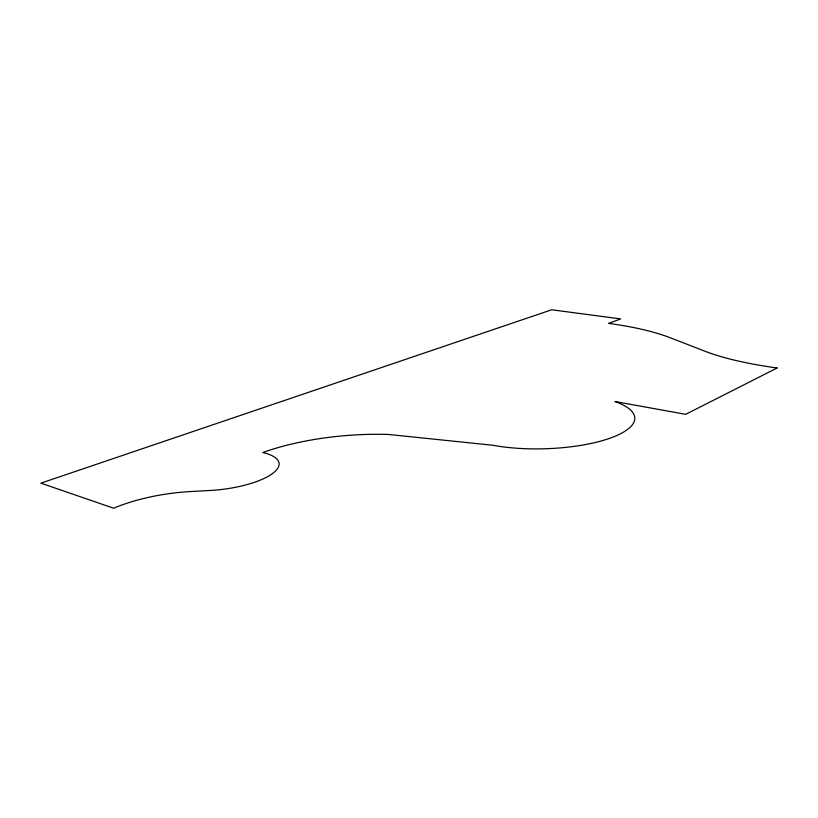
<?xml version="1.0" encoding="UTF-8"?>
<svg xmlns="http://www.w3.org/2000/svg" width="818" height="818" viewBox="0 0 818 818"><rect width="100%" height="100%" fill="white"/><g stroke="black" fill="none" stroke-linecap="round" stroke-linejoin="round"><path stroke-width="1.23" d="M777.1 367.988L685.699 414.337L614.952 401.515A90.164 27.781 -1.9 0 1 610.494 438.029A90.164 27.781 -1.9 0 1 493.09 445.289L388.867 434.491A133.498 45.665 -5.1 0 0 262.813 452.528A59.694 19.131 -6.9 0 1 272.2 473.786A59.694 19.131 -6.9 0 1 210.195 490.473L190.338 491.567A92.71 32.618 -8.3 0 0 113.651 508.223L40.9 483.152L551.69 309.777L620.688 318.918L608.684 323.396A208.109 56.145 -2.6 0 1 670.474 337.844L705.126 351.28A184.05 42.577 1.2 0 0 777.1 367.988"/></g></svg>
